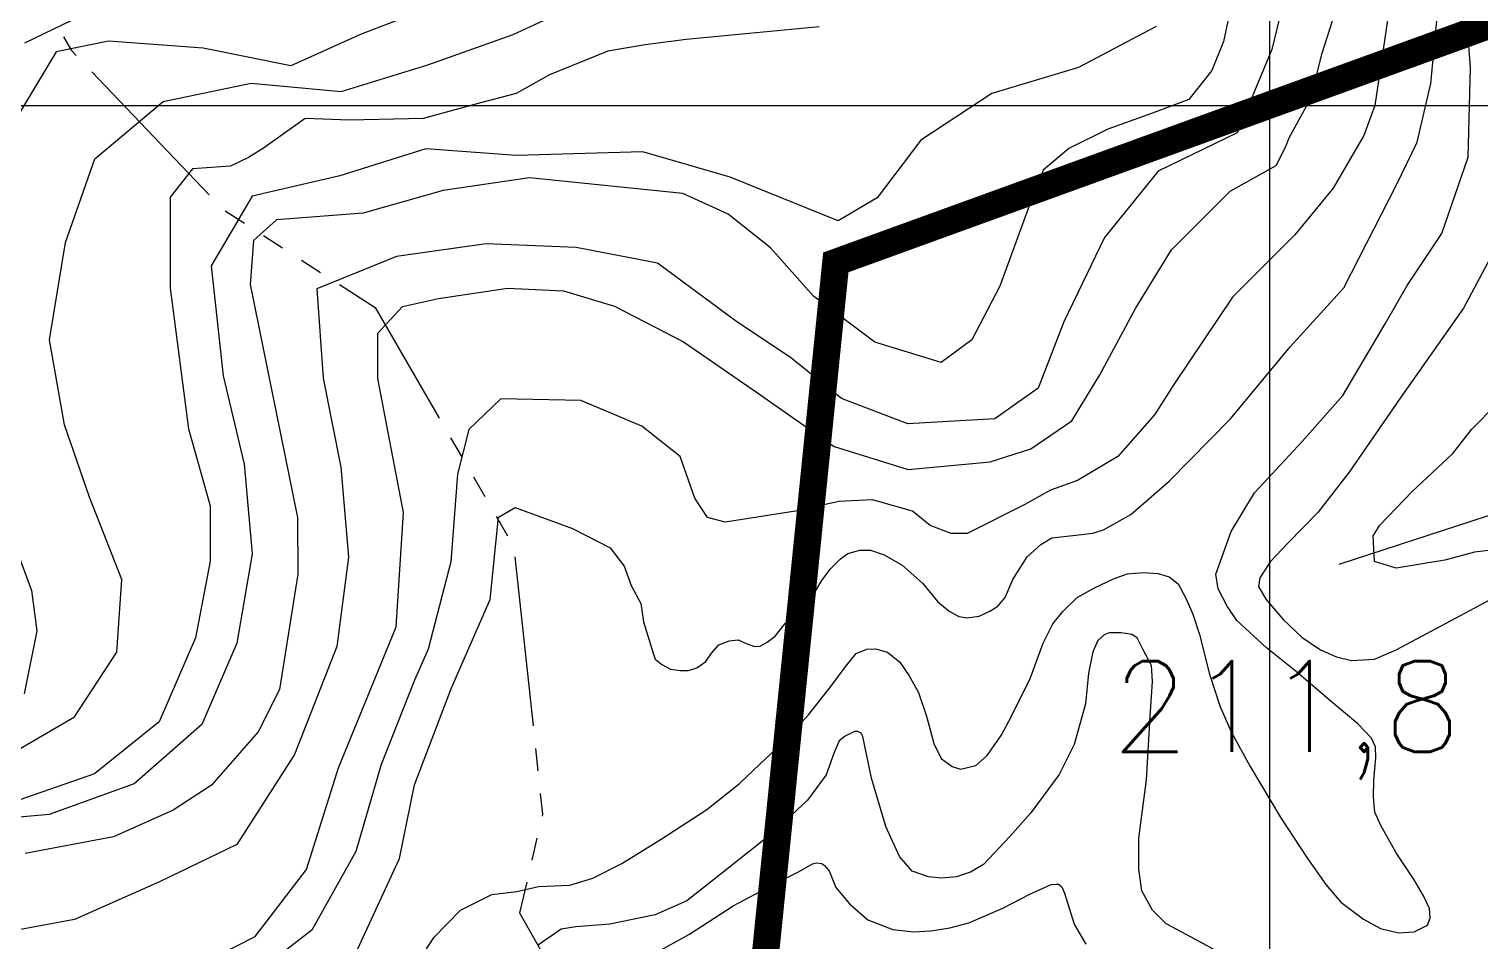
# Model space of a CAD drawing. Header units: millimetres. Extents: x 548366 to 1117317, y 7446967 to 14899125.
# Drawn here: x 551813 to 552453, y 7456047 to 7456449 of the extents above; entities that cross this region are included whole.
import ezdxf

# ---------------------------------------------------------------- set-up
doc = ezdxf.new("R2010")
doc.units = ezdxf.units.MM
doc.header["$MEASUREMENT"] = 0
doc.linetypes.add('ACAD_ISO11W100', pattern=[33, 12, -3, 12, -3, 0, -3])
doc.linetypes.add('RIO_PERIODICO', pattern=[5.8, 3, -0.4, 0.4, -0.4, 0.4, -0.4, 0.4, -0.4])
for name, color, linetype in [('CURVA_INTERMEDIÁRIA', 32, 'Continuous'), ('CURVA_MESTRA', 36, 'Continuous'), ('ELETRO_PROP', 230, 'Continuous'), ('MALHA_TM', 8, 'Continuous'), ('PTO_COTADO', 7, 'Continuous'), ('RADIAIS', 222, 'Continuous'), ('RIO_PERIÓDICO', 4, 'RIO_PERIODICO'), ('RIO_PERMANENTE', 4, 'Continuous')]:
    doc.layers.add(name, color=color, linetype=linetype)
doc.styles.add('ROMANS', font='romans.shx')

msp = doc.modelspace()

# ---------------------------------------------------------------- linework, layer by layer
at = {"layer": 'CURVA_INTERMEDIÁRIA'}
for points, elevation in [([(552347.37, 7456479.05), (552339.7, 7456443.23), (552334.58, 7456430.44), (552324.35, 7456417.65), (552307.97, 7456411.44), (552288.61, 7456404.62), (552271.52, 7456396.09), (552260.15, 7456386.49), (552253.91, 7456370.34), (552241.05, 7456335.39), (552228.66, 7456311.76), (552215.15, 7456301.63), (552185.87, 7456310.63), (552158.84, 7456330.89), (552139.98, 7456352.27), (552121.18, 7456367.07), (552101.28, 7456376.17), (552033.7, 7456383.15), (551995.62, 7456377.52), (551960.35, 7456367.5), (551922.06, 7456364.58), (551911.97, 7456355.47), (551910.49, 7456336.15), (551931.35, 7456233.38), (551931.47, 7456208.37), (551923.4, 7456157.52), (551914.02, 7456138.9), (551893.35, 7456115.38), (551876.46, 7456104.36), (551850.18, 7456092.54), (551811.2, 7456085.22)], 260), ([(551806.57, 7456129.96), (551833.01, 7456145.39), (551851.73, 7456174.02), (551853.94, 7456205.97), (551839.62, 7456242.32), (551828.6, 7456274.26), (551821.99, 7456311.71), (551829.02, 7456354.6), (551842.02, 7456391.5), (551872.03, 7456416.82), (551910.93, 7456424.87), (551950.6, 7456421.24), (551988.8, 7456432.91), (552026.45, 7456446.35), (552062.71, 7456463.21)], 290), ([(551887.8, 7456035.91), (551912.68, 7456048.54), (551935.25, 7456078.17), (551949.42, 7456122.91), (551974.86, 7456185.07), (551978.03, 7456235.51), (551966.79, 7456294.65), (551966.78, 7456314.66), (551977.57, 7456326.38), (551993.48, 7456329.98), (552023.89, 7456334.48), (552048.67, 7456333.35), (552071.19, 7456326.6), (552101.6, 7456310.85), (552134.26, 7456288.34), (552168.04, 7456264.71), (552200.7, 7456254.58), (552236.74, 7456257.95), (552254.76, 7456263.58), (552272.78, 7456275.96), (552285.17, 7456296.22), (552300.93, 7456325.48), (552316.7, 7456351.36), (552342.6, 7456377.24), (552362.87, 7456388.5), (552367.1, 7456396.71), (552368.63, 7456400.84), (552378.15, 7456418.2), (552383.19, 7456438.11), (552392.28, 7456466.71)], 240), ([(551844.47, 7456458.62), (551810.91, 7456442.56)], 310), ([(552412.36, 7456454.62), (552406.36, 7456415.09), (552401.54, 7456401.81), (552388.11, 7456378.51), (552371.15, 7456358.03), (552343.6, 7456330.5), (552317.76, 7456291.99), (552309.28, 7456278.57), (552293.03, 7456260.21), (552275.37, 7456249.62), (552263.35, 7456245.39), (552252.05, 7456239.03), (552226.61, 7456226.33), (552219.55, 7456226.33), (552210.36, 7456229.86), (552202.59, 7456236.21), (552184.93, 7456241.15), (552170.09, 7456240.45), (552151.01, 7456236.21), (552119.93, 7456231.27), (552112.15, 7456233.39), (552106.5, 7456241.86), (552100.14, 7456260.21), (552083.18, 7456273.63), (552056.34, 7456284.93), (552021.01, 7456285.63), (552006.88, 7456272.22), (552001.93, 7456252.45), (551999.01, 7456213.77), (551989.02, 7456175.24), (551982.97, 7456161.63), (551968.17, 7456124.46), (551957.12, 7456086.05), (551937.62, 7456051.34), (551906.65, 7456027.41)], 230), ([(551953.38, 7456033.24), (551976.33, 7456082.99), (551982.91, 7456115.52), (551999.27, 7456158.26), (552016.32, 7456197.23), (552020, 7456233.45), (552027.38, 7456237.75), (552052.59, 7456228.54), (552069.19, 7456219.94), (552075.34, 7456211.96), (552078.41, 7456203.37), (552082.71, 7456195.39), (552083.94, 7456187.4), (552083.94, 7456187.4), (552083.94, 7456187.4), (552088.18, 7456173.55), (552089.01, 7456170.87), (552092.02, 7456168.53), (552095.87, 7456166.52), (552100.21, 7456165.85), (552103.73, 7456165.84), (552107.4, 7456167.01), (552111.42, 7456169.85), (552113.93, 7456173.52), (552117.11, 7456177.2), (552121.63, 7456179.03), (552125.64, 7456179.37), (552129.15, 7456177.86), (552132.83, 7456176.52), (552135.34, 7456176.68), (552138.52, 7456178.35), (552142.03, 7456181.02), (552146.38, 7456186.54), (552151.07, 7456190.71), (552155.08, 7456194.05), (552158.93, 7456199.4), (552162.61, 7456205.58), (552166.29, 7456210.59), (552170.86, 7456215.13), (552174.04, 7456217.47), (552179.39, 7456218.97), (552184.08, 7456218.97), (552190.1, 7456216.95), (552197.96, 7456212.27), (552206.99, 7456204.4), (552213.68, 7456196.2), (552218.69, 7456192.02), (552223.04, 7456189.67), (552226.55, 7456189.17), (552231.91, 7456189.83), (552236.59, 7456192), (552240.11, 7456194.33), (552243.45, 7456198.01), (552246.8, 7456206.03), (552253.07, 7456216.08), (552259.09, 7456221.42), (552263.94, 7456224.43), (552273.31, 7456225.42), (552282.01, 7456226.41), (552286.7, 7456227.91), (552298.89, 7456234.7), (552315.67, 7456249.32), (552342.78, 7456276.84), (552369.03, 7456308.66), (552392.82, 7456334.69), (552416.12, 7456380.41), (552425.16, 7456398.9), (552431.19, 7456424.7), (552434.35, 7456458.58)], 220), ([(551969.85, 7456014.93), (551991.58, 7456048.27), (552003.17, 7456060.23), (552011.44, 7456064.37), (552016.96, 7456067.12), (552027.99, 7456068.5), (552037.64, 7456070.57), (552051.43, 7456071.26), (552061.53, 7456074.27), (552074.41, 7456080.78), (552091.64, 7456091.46), (552111.89, 7456104.65), (552126.16, 7456115.89), (552138.06, 7456127.24), (552145.46, 7456134.09), (552156.64, 7456146.32), (552166.46, 7456158.89), (552173.24, 7456167.94), (552177.67, 7456173.42), (552182.36, 7456175.25), (552186.2, 7456175.42), (552191.56, 7456173.91), (552196.91, 7456169.55), (552201.09, 7456163.53), (552205.26, 7456156.17), (552208.77, 7456145.79), (552211.94, 7456133.75), (552215.12, 7456127.05), (552219.97, 7456123.54), (552223.65, 7456122.36), (552230.51, 7456124.02), (552235.53, 7456128.37), (552241.64, 7456137.22), (552246.16, 7456145.74), (552254.49, 7456162.41), (552260.23, 7456178.01), (552264.47, 7456186.42), (552268.82, 7456191.93), (552275.18, 7456198.11), (552282.87, 7456202.29), (552291.24, 7456206.29), (552297.26, 7456208.46), (552304.63, 7456209.12), (552310.82, 7456208.61), (552315.67, 7456207.26), (552319.68, 7456204.08), (552323.2, 7456197.55), (552326.21, 7456190.69), (552329.05, 7456181.82), (552333.57, 7456164.23), (552338.08, 7456150.34), (552343.1, 7456138.78), (552351.52, 7456123.59), (552364.73, 7456101.29), (552376.51, 7456083.5), (552384.77, 7456071.45), (552391.36, 7456063.78), (552401.41, 7456056.2), (552408.98, 7456052.09), (552416.84, 7456050.18), (552423.75, 7456050.71), (552429.72, 7456053.57), (552430.9, 7456056.75), (552430.57, 7456060.94), (552427.89, 7456066.48), (552423.71, 7456073.53), (552415.84, 7456085.46), (552409.14, 7456097.55), (552406.46, 7456103.42), (552405.84, 7456110.05), (552406.01, 7456117.59), (552406.85, 7456127.47), (552406.68, 7456132.16), (552405.01, 7456136.02), (552398.98, 7456142.4), (552386.26, 7456152.98), (552371.82, 7456165.33), (552358.6, 7456175.9), (552345.62, 7456187.9), (552341.29, 7456194.26), (552337.35, 7456201.87), (552336.35, 7456208.39), (552343.12, 7456227.19), (552353.35, 7456244.16), (552374.43, 7456266.85), (552392.26, 7456287.1), (552410.91, 7456318.69), (552420.63, 7456335.7), (552436.02, 7456358.53), (552447.54, 7456392.19), (552448.63, 7456431.82), (552446.34, 7456460.42)], 210), ([(552309.99, 7456449.85), (552275.7, 7456431.84), (552237.55, 7456420.37), (552206.16, 7456399.67), (552186.92, 7456374.28), (552169.7, 7456364.15), (552122.09, 7456383.4), (552083.6, 7456394.54), (552027.82, 7456392.97), (551987.93, 7456395.88), (551950.06, 7456383.99), (551911.37, 7456375.03), (551893.2, 7456344.38), (551898.6, 7456295.85), (551907.77, 7456256.91), (551911.38, 7456217.27), (551904.54, 7456177.99), (551889.18, 7456142.08), (551859.24, 7456115.97), (551821.88, 7456102.46), (551782.14, 7456098.85)], 270), ([(552161.32, 7456449.74), (552102.72, 7456444.16), (552084.6, 7456441.84), (552068.25, 7456438.94), (552042.48, 7456428.49), (552027.75, 7456420.31), (552012.62, 7456416.32), (551986.68, 7456409.35), (551954.19, 7456408.49), (551934.74, 7456409.32), (551916.38, 7456396.21), (551909.74, 7456392.08), (551901.84, 7456388.32), (551884.97, 7456387.08), (551875.18, 7456374.57), (551875.11, 7456334.54), (551883.24, 7456272.39), (551892.76, 7456238.47), (551892.88, 7456214.15), (551886.41, 7456180.22), (551870.34, 7456143.19), (551841.77, 7456120.36), (551805.49, 7456107.73)], 280), ([(552474.76, 7456221.08), (552450.34, 7456218.1), (552437.24, 7456214.53), (552415.81, 7456210.96), (552406.28, 7456213.94), (552405.68, 7456225.24), (552408.66, 7456230), (552422.95, 7456244.88), (552440.82, 7456261.54), (552449.15, 7456272.25), (552460.27, 7456283.55)], 190), ([(552088.78, 7456041.08), (552104.17, 7456049.59), (552123.41, 7456062.11), (552140.64, 7456071.29), (552152.52, 7456077.3), (552158.38, 7456080.64), (552160.22, 7456081.14), (552162.56, 7456080.8), (552163.73, 7456079.96), (552165.74, 7456077.62), (552168.74, 7456070.25), (552174.8, 7456062.99), (552182.83, 7456055.96), (552193.89, 7456051.73), (552203.06, 7456050.58), (552210.59, 7456051.07), (552218.95, 7456052.39), (552227.32, 7456054.55), (552242.33, 7456061.06), (552254.22, 7456067.23), (552263.76, 7456071.56), (552265.93, 7456071.73), (552266.94, 7456071.73), (552268.38, 7456070.56), (552269.61, 7456067.7), (552273.78, 7456053.98), (552278.96, 7456045.26)], 190)]:
    msp.add_lwpolyline(points, dxfattribs=dict(at, elevation=elevation))
at = {"layer": 'CURVA_MESTRA'}
for points, elevation in [([(552370.46, 7456478.62), (552360.96, 7456439.77), (552345.67, 7456402.96), (552310.88, 7456386.03), (552287.23, 7456356.77), (552269.21, 7456319.63), (552257.94, 7456290.38), (552238.8, 7456276.87), (552200.51, 7456274.62), (552171.23, 7456285.87), (552148.7, 7456303.88), (552125.06, 7456319.63), (552090.14, 7456345.52), (552054.26, 7456352.4), (552014.56, 7456353.98), (551974.96, 7456348.46), (551939.79, 7456334.24), (551942.71, 7456294.77), (551950.46, 7456255.52), (551953.86, 7456215.89), (551948.67, 7456176.4), (551929.94, 7456128.86), (551904.61, 7456089.21), (551870.46, 7456072.69), (551833.01, 7456056.16), (551804.44, 7456050.76)], 250), ([(552019.67, 7456469.66), (551959.37, 7456446.48), (551928.45, 7456432.58), (551889.79, 7456440.3), (551848.05, 7456443.39), (551824.86, 7456438.76), (551800.28, 7456397.54)], 300), ([(552458.37, 7456349.6), (552445.52, 7456325.59), (552417.58, 7456285.95), (552395.06, 7456253.35), (552381.29, 7456235.49), (552368.24, 7456222.22), (552360.26, 7456213.77), (552355.67, 7456206.77), (552355.18, 7456202.9), (552358.33, 7456197.34), (552366.06, 7456188.38), (552374.29, 7456180.63), (552382.51, 7456175.05), (552389.52, 7456171.89), (552396.14, 7456170.31), (552406.21, 7456170.89), (552415.89, 7456174.98), (552431.61, 7456183.42), (552462.83, 7456200.07)], 200), ([(551807.41, 7456219.12), (551814.02, 7456201.11), (551816.43, 7456183.39), (551810.86, 7456155.57)], 300), ([(552339.64, 7456040.58), (552327.9, 7456046.92), (552314.36, 7456054.21), (552308.32, 7456060.27), (552303.74, 7456068.74), (552302.29, 7456078.17), (552302.3, 7456091.95), (552305.72, 7456117.75), (552307.42, 7456145.55), (552308.4, 7456161.02), (552307.91, 7456168.03), (552304.05, 7456175.29), (552301.63, 7456180.36), (552299.22, 7456181.82), (552294.62, 7456182.55), (552289.3, 7456182.56), (552287.13, 7456181.59), (552284.23, 7456179.18), (552282.05, 7456174.11), (552280.11, 7456164.69), (552278.9, 7456151.15), (552273.81, 7456133.28), (552267.27, 7456119.99), (552254.69, 7456103.09), (552245.5, 7456092.72), (552233.89, 7456080.41), (552228.18, 7456077), (552221.89, 7456074.84), (552215.36, 7456074.36), (552209.56, 7456074.86), (552202.37, 7456077.46), (552196.87, 7456083.94), (552190.73, 7456097.11), (552184.46, 7456118.38), (552180.6, 7456136.75), (552179.88, 7456138.2), (552178.43, 7456138.93), (552176.98, 7456138.93), (552172.87, 7456137), (552170.17, 7456134.87), (552168.03, 7456129.76), (552164.4, 7456119.86), (552156.18, 7456108.75), (552140.22, 7456093.79), (552114.83, 7456073.52), (552102.99, 7456064.36), (552089.1, 7456058.18), (552069.05, 7456054.09), (552054.07, 7456052.9), (552047.66, 7456051.87), (552037.55, 7456044.87)], 200)]:
    msp.add_lwpolyline(points, dxfattribs=dict(at, elevation=elevation))
at = {"layer": 'ELETRO_PROP', "linetype": 'ACAD_ISO11W100', "lineweight": -3, "ltscale": 6.25, "elevation": 200, "flags": 128}
msp.add_lwpolyline([(552267.42, 7454168.15, 12, 12, 0), (552047.04, 7455150.08, 12, 12, 0), (552168.73, 7456345.85, 12, 12, 0), (552826.6, 7456584.53, 12, 12, 0), (552824.31, 7456593.7, 12, 12, 0), (552808.25, 7456621.21, 12, 12, 0), (552793.34, 7456651, 12, 12, 0), (552787.61, 7456679.65, 12, 12, 0), (552791.05, 7456686.53, 12, 12, 0), (552803.67, 7456696.84, 12, 12, 0), (552824.31, 7456702.57, 12, 12, 0), (552843.34, 7456706.89, 12, 12, 0), (552878.9, 7456705.75, 12, 12, 0), (552899.54, 7456705.75, 12, 12, 0), (552931.65, 7456702.31, 12, 12, 0), (552958.03, 7456701.16, 12, 12, 0), (552992.44, 7456696.58, 12, 12, 0), (553010.79, 7456696.58, 12, 12, 0), (553025.7, 7456696.58, 12, 12, 0), (553049.78, 7456704.6, 12, 12, 0), (553070.43, 7456714.91, 12, 12, 0), (553079.6, 7456727.52, 12, 12, 0), (553091.07, 7456749.29, 12, 12, 0), (553100.25, 7456764.19, 12, 12, 0), (553108.27, 7456777.95, 12, 12, 0), (553111.71, 7456790.55, 12, 12, 0), (553114.01, 7456804.3, 12, 12, 0), (553114.01, 7456816.91, 12, 12, 0), (553110.57, 7456829.52, 12, 12, 0), (553107.13, 7456843.27, 12, 12, 0), (553094.51, 7456855.87, 12, 12, 0), (553054.37, 7456875.36, 12, 12, 0), (553016.52, 7456892.55, 12, 12, 0), (553000.47, 7456902.86, 12, 12, 0), (552991.29, 7456916.61, 12, 12, 0), (552989, 7456933.8, 12, 12, 0), (552992.44, 7456965.89, 12, 12, 0), (553000.47, 7456978.5, 12, 12, 0), (553022.77, 7456984.65, 12, 12, 0), (553036.53, 7456988.09, 12, 12, 0), (553059.47, 7456989.23, 12, 12, 0), (553096.17, 7456990.38, 12, 12, 0), (553134.01, 7456988.09, 12, 12, 0), (553160.39, 7456988.09, 12, 12, 0), (553197.09, 7456988.09, 12, 12, 0), (553241.82, 7456992.67, 12, 12, 0), (553268.2, 7456993.82, 12, 12, 0), (553284.25, 7457000.69, 12, 12, 0), (553301.46, 7457011.01, 12, 12, 0), (553319.81, 7457032.78, 12, 12, 0), (553334.72, 7457051.12, 12, 12, 0), (553345.04, 7457069.45, 12, 12, 0), (553355.36, 7457091.23, 12, 12, 0), (553371.42, 7457111.86, 12, 12, 0), (553385.87, 7457124.71, 12, 12, 0), (553400.78, 7457136.17, 12, 12, 0), (553413.39, 7457141.9, 12, 12, 0), (553431.74, 7457144.2, 12, 12, 0), (553445.51, 7457144.2, 12, 12, 0), (553455.83, 7457140.76, 12, 12, 0), (553485.65, 7457129.3, 12, 12, 0), (553516.61, 7457114.4, 12, 12, 0), (553537.26, 7457104.09, 12, 12, 0), (553559.05, 7457099.5, 12, 12, 0), (553575.1, 7457101.79, 12, 12, 0), (553585.43, 7457108.67, 12, 12, 0), (553591.16, 7457115.55, 12, 12, 0), (553592.31, 7457124.71, 12, 12, 0), (553591.16, 7457141.9, 12, 12, 0), (553586.57, 7457162.53, 12, 12, 0), (553580.84, 7457177.43, 12, 12, 0), (553577.4, 7457193.48, 12, 12, 0), (553575.1, 7457212.96, 12, 12, 0), (553581.98, 7457216.4, 12, 12, 0), (553592.31, 7457220.98, 12, 12, 0), (553600.33, 7457220.98, 12, 12, 0), (553618.68, 7457219.83, 12, 12, 0), (553672.89, 7457209.79, 12, 12, 0), (553683.21, 7457207.5, 12, 12, 0), (553694.68, 7457206.35, 12, 12, 0), (553706.14, 7457207.5, 12, 12, 0), (553724.49, 7457208.64, 12, 12, 0), (553742.84, 7457216.66, 12, 12, 0), (553752.02, 7457220.1, 12, 12, 0), (553764.64, 7457232.71, 12, 12, 0), (553786.43, 7457252.19, 12, 12, 0), (553804.78, 7457263.65, 12, 12, 0), (553836.89, 7457283.13, 12, 12, 0), (553872.44, 7457293.45, 12, 12, 0), (553895.38, 7457300.32, 12, 12, 0), (553909.14, 7457302.62, 12, 12, 0), (553920.61, 7457302.62, 12, 12, 0), (553928.64, 7457300.32, 12, 12, 0), (553935.52, 7457299.18, 12, 12, 0), (553943.55, 7457295.74, 12, 12, 0), (553950.43, 7457293.45, 12, 12, 0), (553958.46, 7457290.01, 12, 12, 0), (553972.22, 7457281.99, 12, 12, 0), (553994.01, 7457272.82, 12, 12, 0), (554003.19, 7457265.94, 12, 12, 0), (554029.57, 7457259.07, 12, 12, 0), (554063.97, 7457247.61, 12, 12, 0), (554092.5, 7457228.72, 12, 12, 0), (554101.67, 7457218.41, 12, 12, 0), (554109.7, 7457209.24, 12, 12, 0), (554115.44, 7457203.51, 12, 12, 0), (554131.49, 7457196.64, 12, 12, 0), (554152.14, 7457190.91, 12, 12, 0), (554204.89, 7457187.47, 12, 12, 0), (554226.68, 7457188.61, 12, 12, 0), (554245.03, 7457185.18, 12, 12, 0), (554259.94, 7457185.18, 12, 12, 0), (554266.83, 7457185.18, 12, 12, 0), (554282.88, 7457182.88, 12, 12, 0), (554289.76, 7457179.45, 12, 12, 0), (554295.5, 7457176.01, 12, 12, 0), (554304.67, 7457167.99, 12, 12, 0), (554310.41, 7457161.11, 12, 12, 0), (554312.7, 7457153.09, 12, 12, 0), (554316.14, 7457140.48, 12, 12, 0), (554317.29, 7457126.73, 12, 12, 0), (554317.29, 7457111.83, 12, 12, 0), (554321.88, 7457086.62, 12, 12, 0), (554328.76, 7457054.53, 12, 12, 0), (554334.49, 7457020.15, 12, 12, 0), (554342.52, 7457000.67, 12, 12, 0), (554358.58, 7456992.65, 12, 12, 0), (554371.19, 7456994.94, 12, 12, 0), (554403.3, 7456997.23, 12, 12, 0), (554412.48, 7456994.94, 12, 12, 0), (554418.21, 7456989.21, 12, 12, 0), (554418.45, 7456974.42, 12, 12, 0), (555298.44, 7457141.13, 12, 12, 0), (556099.85, 7455833.18, 12, 12, 0), (557063.48, 7455464.95, 12, 12, 0), (557063.48, 7455464.95, 12, 12, 0), (557063.48, 7455464.95, 12, 12, 0), (557063.48, 7455464.95, 0, 0, 0)], format="xyseb", dxfattribs=at)
at = {"layer": 'MALHA_TM'}
for points in [[(552360, 7460415), (552360, 7450410)], [(549360, 7456415), (559365, 7456415)]]:
    msp.add_lwpolyline(points, dxfattribs=at)
at = {"layer": 'RADIAIS', "linetype": 'Continuous', "ltscale": 2.5}
for radius in [4998.2, 3998.56, 2998.91, 1999.28]:
    msp.add_circle((554363.71, 7455412.75), radius, dxfattribs=at)
at = {"layer": 'RIO_PERIÓDICO', "ltscale": 25, "flags": 128}
msp.add_lwpolyline([(551435.08, 7456749.51), (551508.28, 7456749.51), (551610.23, 7456742.98), (551689.36, 7456709.45), (551750.51, 7456599.87), (551783.94, 7456522.72), (551831.64, 7456439.34), (551898.34, 7456369.34), (551965.58, 7456325.91), (552026.72, 7456220.54), (552039.37, 7456102.53), (552029.29, 7456058.99), (552057.53, 7456009.16), (552074.76, 7455980.95)], dxfattribs=at)
at = {"layer": 'RIO_PERMANENTE'}
msp.add_lwpolyline([(552390.75, 7456212.76), (552462.42, 7456236.21), (552545.28, 7456273.36), (552614.81, 7456313.51), (552705.92, 7456354.1)], dxfattribs=at)

# ---------------------------------------------------------------- texts
at = {"layer": 'PTO_COTADO', "style": 'ROMANS'}
msp.add_attdef('211,8', (552290.23, 7456130.02), '', height=40, dxfattribs=at)

doc.saveas('drawing.dxf')
